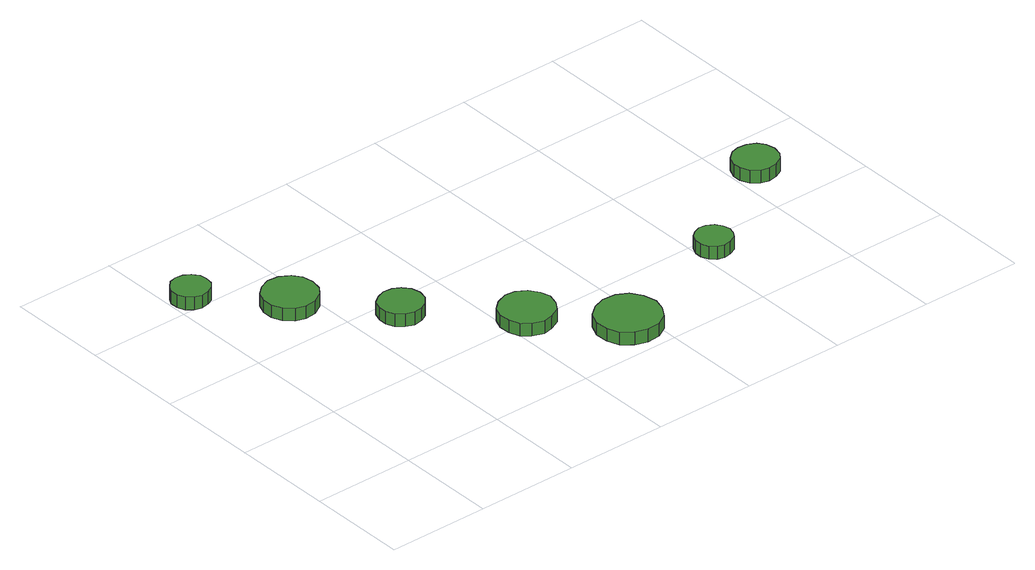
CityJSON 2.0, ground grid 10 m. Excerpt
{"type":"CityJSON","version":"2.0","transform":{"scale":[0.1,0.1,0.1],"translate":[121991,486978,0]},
"CityObjects":{
"tree1":{"type":"SolitaryVegetationObject","attributes":{"function":"something"},"geometry":[{"type":"MultiSurface","lod":"1","boundaries":[[[0,1,2,3,4,5,6,7,8,9,10,11,12,13,14]],[[15,16,17,18,19,20,21,22,23,24,25,26,27,28,29]],[[0,29,28,1]],[[1,28,27,2]],[[2,27,26,3]],[[3,26,25,4]],[[4,25,24,5]],[[5,24,23,6]],[[6,23,22,7]],[[7,22,21,8]],[[8,21,20,9]],[[9,20,19,10]],[[10,19,18,11]],[[11,18,17,12]],[[12,17,16,13]],[[13,16,15,14]],[[14,15,29,0]]]}]},
"tree2":{"type":"SolitaryVegetationObject","attributes":{"function":"something"},"geometry":[{"type":"MultiSurface","lod":"1","boundaries":[[[30,31,32,33,34,35,36,37,38,39,40,41,42,43,44]],[[45,46,47,48,49,50,51,52,53,54,55,56,57,58,59]],[[30,59,58,31]],[[31,58,57,32]],[[32,57,56,33]],[[33,56,55,34]],[[34,55,54,35]],[[35,54,53,36]],[[36,53,52,37]],[[37,52,51,38]],[[38,51,50,39]],[[39,50,49,40]],[[40,49,48,41]],[[41,48,47,42]],[[42,47,46,43]],[[43,46,45,44]],[[44,45,59,30]]]}]},
"tree3":{"type":"SolitaryVegetationObject","attributes":{"function":"something"},"geometry":[{"type":"MultiSurface","lod":"1","boundaries":[[[60,61,62,63,64,65,66,67,68,69,70,71,72,73,74]],[[75,76,77,78,79,80,81,82,83,84,85,86,87,88,89]],[[60,89,88,61]],[[61,88,87,62]],[[62,87,86,63]],[[63,86,85,64]],[[64,85,84,65]],[[65,84,83,66]],[[66,83,82,67]],[[67,82,81,68]],[[68,81,80,69]],[[69,80,79,70]],[[70,79,78,71]],[[71,78,77,72]],[[72,77,76,73]],[[73,76,75,74]],[[74,75,89,60]]]}]},
"tree4":{"type":"SolitaryVegetationObject","attributes":{"function":"something"},"geometry":[{"type":"MultiSurface","lod":"1","boundaries":[[[90,91,92,93,94,95,96,97,98,99,100,101,102,103,104]],[[105,106,107,108,109,110,111,112,113,114,115,116,117,118,119]],[[90,119,118,91]],[[91,118,117,92]],[[92,117,116,93]],[[93,116,115,94]],[[94,115,114,95]],[[95,114,113,96]],[[96,113,112,97]],[[97,112,111,98]],[[98,111,110,99]],[[99,110,109,100]],[[100,109,108,101]],[[101,108,107,102]],[[102,107,106,103]],[[103,106,105,104]],[[104,105,119,90]]]}]},
"tree5":{"type":"SolitaryVegetationObject","attributes":{"function":"something"},"geometry":[{"type":"MultiSurface","lod":"1","boundaries":[[[120,121,122,123,124,125,126,127,128,129,130,131,132,133,134]],[[135,136,137,138,139,140,141,142,143,144,145,146,147,148,149]],[[120,149,148,121]],[[121,148,147,122]],[[122,147,146,123]],[[123,146,145,124]],[[124,145,144,125]],[[125,144,143,126]],[[126,143,142,127]],[[127,142,141,128]],[[128,141,140,129]],[[129,140,139,130]],[[130,139,138,131]],[[131,138,137,132]],[[132,137,136,133]],[[133,136,135,134]],[[134,135,149,120]]]}]},
"tree6":{"type":"SolitaryVegetationObject","attributes":{"function":"something"},"geometry":[{"type":"MultiSurface","lod":"1","boundaries":[[[150,151,152,153,154,155,156,157,158,159,160,161,162,163,164]],[[165,166,167,168,169,170,171,172,173,174,175,176,177,178,179]],[[150,179,178,151]],[[151,178,177,152]],[[152,177,176,153]],[[153,176,175,154]],[[154,175,174,155]],[[155,174,173,156]],[[156,173,172,157]],[[157,172,171,158]],[[158,171,170,159]],[[159,170,169,160]],[[160,169,168,161]],[[161,168,167,162]],[[162,167,166,163]],[[163,166,165,164]],[[164,165,179,150]]]}]},
"tree7":{"type":"SolitaryVegetationObject","attributes":{"function":"something"},"geometry":[{"type":"MultiSurface","lod":"1","boundaries":[[[180,181,182,183,184,185,186,187,188,189,190,191,192,193,194]],[[195,196,197,198,199,200,201,202,203,204,205,206,207,208,209]],[[180,209,208,181]],[[181,208,207,182]],[[182,207,206,183]],[[183,206,205,184]],[[184,205,204,185]],[[185,204,203,186]],[[186,203,202,187]],[[187,202,201,188]],[[188,201,200,189]],[[189,200,199,190]],[[190,199,198,191]],[[191,198,197,192]],[[192,197,196,193]],[[193,196,195,194]],[[194,195,209,180]]]}]}
},
"vertices":[
[39,316,14],[38,323,14],[33,329,14],[27,333,14],[19,334,14],[12,332,14],[6,326,14],[3,320,14],[3,312,14],[6,305,14],[12,300,14],[19,298,14],[27,299,14],[33,302,14],[38,308,14],[38,308,1],[33,302,1],[27,299,1],[19,298,1],[12,300,1],[6,305,1],[3,312,1],[3,320,1],[6,326,1],[12,332,1],[19,334,1],[27,333,1],[33,329,1],[38,323,1],[39,316,1],
[105,252,15],[103,263,15],[97,271,15],[87,277,15],[76,278,15],[66,274,15],[58,267,15],[54,257,15],[54,247,15],[58,237,15],[66,229,15],[76,226,15],[87,227,15],[97,233,15],[103,241,15],[103,241,2],[97,233,2],[87,227,2],[76,226,2],[66,229,2],[58,237,2],[54,247,2],[54,257,2],[58,267,2],[66,274,2],[76,278,2],[87,277,2],[97,271,2],[103,263,2],[105,252,2],
[163,177,17],[161,186,17],[155,193,17],[148,197,17],[139,198,17],[131,195,17],[124,190,17],[121,181,17],[121,173,17],[124,165,17],[131,159,17],[139,156,17],[148,157,17],[155,161,17],[161,168,17],[161,168,4],[155,161,4],[148,157,4],[139,156,4],[131,159,4],[124,165,4],[121,173,4],[121,181,4],[124,190,4],[131,195,4],[139,198,4],[148,197,4],[155,193,4],[161,186,4],[163,177,4],
[243,98,19],[240,108,19],[234,117,19],[224,123,19],[214,124,19],[203,120,19],[195,113,19],[191,103,19],[191,92,19],[195,82,19],[203,75,19],[214,71,19],[224,73,19],[234,78,19],[240,87,19],[240,87,6],[234,78,6],[224,73,6],[214,71,6],[203,75,6],[195,82,6],[191,92,6],[191,103,6],[195,113,6],[203,120,6],[214,124,6],[224,123,6],[234,117,6],[240,108,6],[243,98,6],
[306,31,21],[303,44,21],[296,55,21],[285,61,21],[272,62,21],[260,58,21],[250,50,21],[245,38,21],[245,25,21],[250,13,21],[260,5,21],[272,1,21],[285,2,21],[296,8,21],[303,19,21],[303,19,8],[296,8,8],[285,2,8],[272,1,8],[260,5,8],[250,13,8],[245,25,8],[245,38,8],[250,50,8],[260,58,8],[272,62,8],[285,61,8],[296,55,8],[303,44,8],[306,31,8],
[427,76,22],[425,83,22],[421,89,22],[414,93,22],[407,94,22],[400,91,22],[395,87,22],[392,80,22],[392,73,22],[395,66,22],[400,61,22],[407,59,22],[414,60,22],[421,63,22],[425,69,22],[425,69,9],[421,63,9],[414,60,9],[407,59,9],[400,61,9],[395,66,9],[392,73,9],[392,80,9],[395,87,9],[400,91,9],[407,94,9],[414,93,9],[421,89,9],[425,83,9],[427,76,9],
[540,150,20],[538,159,20],[533,166,20],[525,170,20],[516,171,20],[508,169,20],[501,163,20],[497,154,20],[497,146,20],[501,137,20],[508,131,20],[516,129,20],[525,130,20],[533,134,20],[538,141,20],[538,141,7],[533,134,7],[525,130,7],[516,129,7],[508,131,7],[501,137,7],[497,146,7],[497,154,7],[501,163,7],[508,169,7],[516,171,7],[525,170,7],[533,166,7],[538,159,7],[540,150,7]
]}
